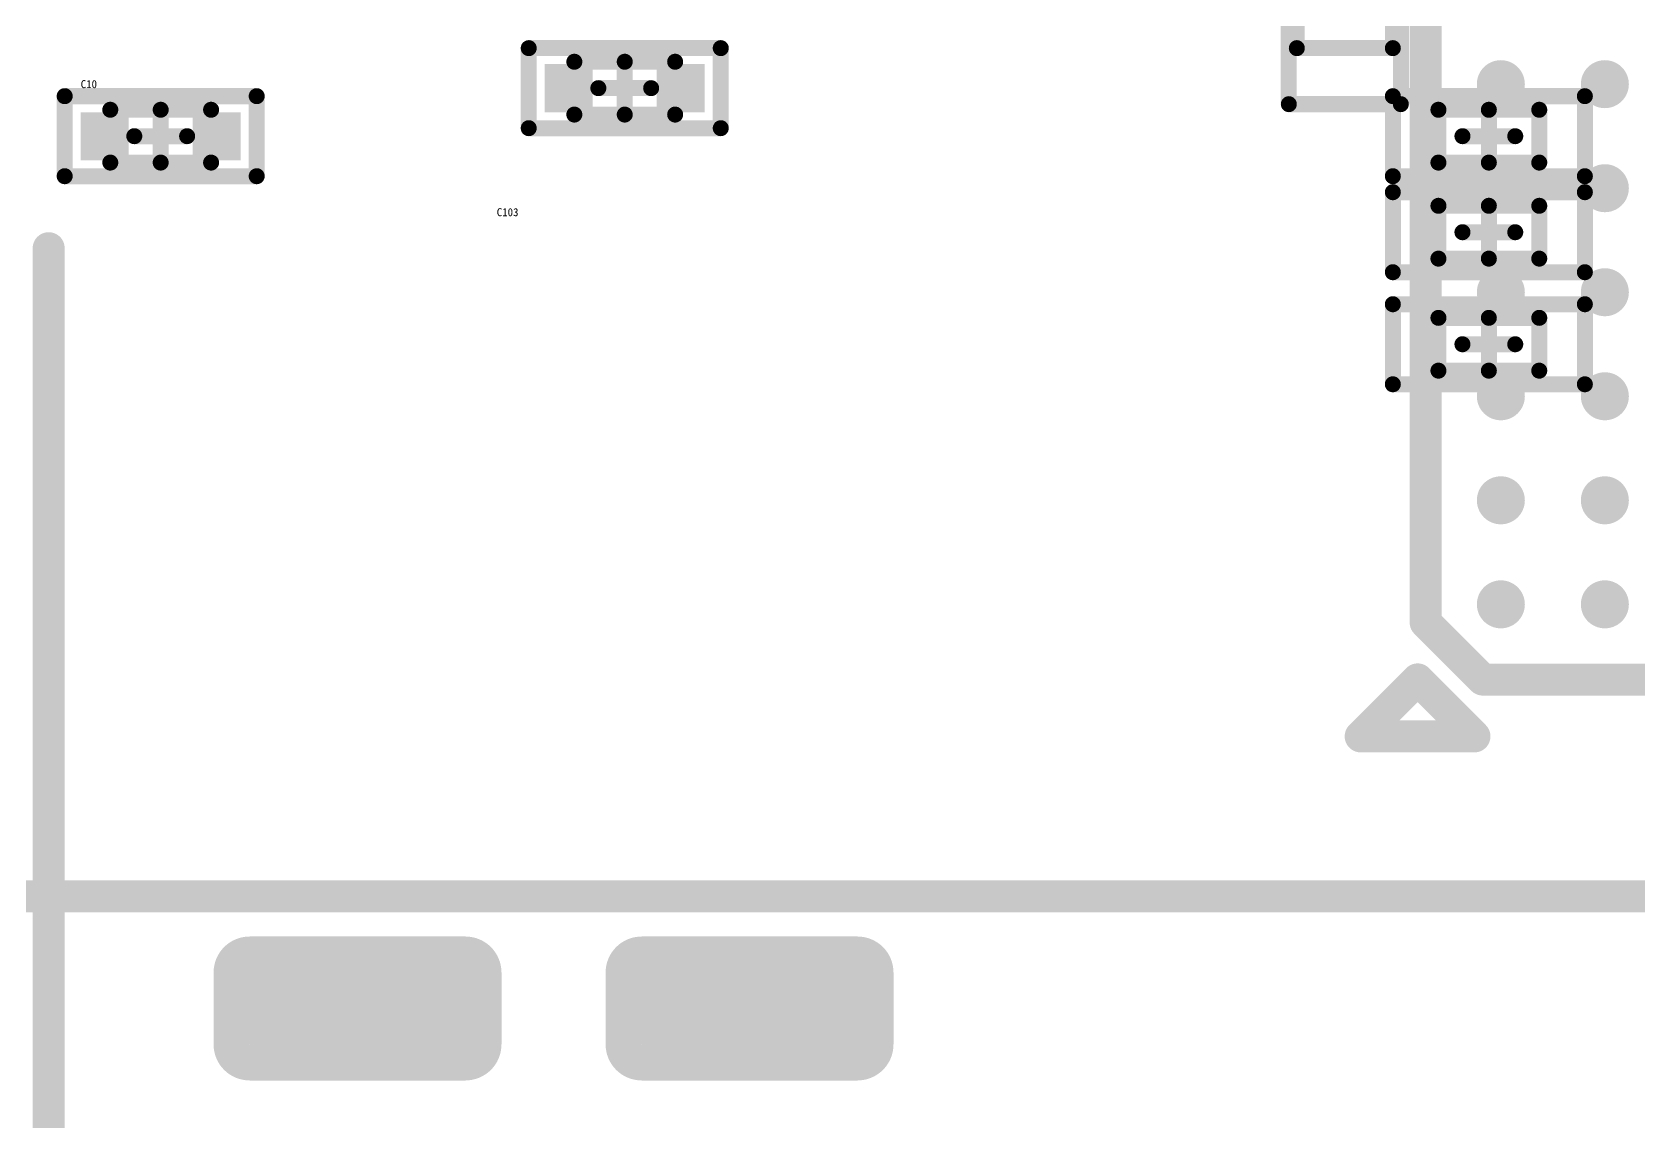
# Model space of a CAD drawing. Header units: millimetres. Extents: x 4 to 123, y 21 to 97.
# Drawn here: x 55.3 to 65.34, y 44.64 to 51.45 of the extents above; entities that cross this region are included whole.
import ezdxf

# ---------------------------------------------------------------- set-up
doc = ezdxf.new("R2010")
doc.units = ezdxf.units.MM
for name, color, linetype in [('Mechanical13', 56, 'Continuous'), ('Mechanical15', 56, 'Continuous'), ('MultiLayer', 9, 'Continuous'), ('TopLayer', 1, 'Continuous'), ('TopOverlay', 2, 'Continuous'), ('TopPaste', 8, 'Continuous')]:
    doc.layers.add(name, color=color, linetype=linetype)

msp = doc.modelspace()

# ---------------------------------------------------------------- linework, layer by layer
at = {"layer": 'Mechanical13', "const_width": 0.1}
for points in [[(63.2, 51.35), (63.2, 52.45)], [(63.8, 51.35), (63.8, 52.45)], [(58.685, 51.265), (59.315, 51.265)], [(58.685, 50.935), (58.685, 51.265)], [(59.315, 50.935), (59.315, 51.265)], [(63.2, 51.35), (63.8, 51.35)], [(55.785, 50.965), (56.415, 50.965)], [(55.785, 50.635), (55.785, 50.965)], [(56.415, 50.635), (56.415, 50.965)], [(64.085, 50.635), (64.085, 50.965)], [(64.085, 50.965), (64.715, 50.965)], [(64.715, 50.635), (64.715, 50.965)], [(58.685, 50.935), (59.315, 50.935)], [(55.785, 50.635), (56.415, 50.635)], [(64.085, 50.635), (64.715, 50.635)], [(64.085, 50.035), (64.085, 50.365)], [(64.085, 50.365), (64.715, 50.365)], [(64.715, 50.035), (64.715, 50.365)], [(64.085, 50.035), (64.715, 50.035)], [(64.085, 49.665), (64.715, 49.665)], [(64.085, 49.335), (64.085, 49.665)], [(64.715, 49.335), (64.715, 49.665)], [(64.085, 49.335), (64.715, 49.335)]]:
    msp.add_lwpolyline(points, dxfattribs=at)
at = {"layer": 'Mechanical13', "const_width": 0.05}
for points in [[(58.66, 51.265, 1), (58.71, 51.265, 1)], [(58.66, 51.265, 1), (58.71, 51.265, 1)], [(59.29, 51.265, 1), (59.34, 51.265, 1)], [(59.29, 51.265, 1), (59.34, 51.265, 1)], [(63.175, 51.35, 1), (63.225, 51.35, 1)], [(63.175, 51.35, 1), (63.225, 51.35, 1)], [(63.775, 51.35, 1), (63.825, 51.35, 1)], [(63.775, 51.35, 1), (63.825, 51.35, 1)], [(55.76, 50.965, 1), (55.81, 50.965, 1)], [(55.76, 50.965, 1), (55.81, 50.965, 1)], [(56.39, 50.965, 1), (56.44, 50.965, 1)], [(56.39, 50.965, 1), (56.44, 50.965, 1)], [(64.06, 50.965, 1), (64.11, 50.965, 1)], [(64.06, 50.965, 1), (64.11, 50.965, 1)], [(64.69, 50.965, 1), (64.74, 50.965, 1)], [(64.69, 50.965, 1), (64.74, 50.965, 1)], [(58.66, 50.935, 1), (58.71, 50.935, 1)], [(58.66, 50.935, 1), (58.71, 50.935, 1)], [(59.29, 50.935, 1), (59.34, 50.935, 1)], [(59.29, 50.935, 1), (59.34, 50.935, 1)], [(55.76, 50.635, 1), (55.81, 50.635, 1)], [(55.76, 50.635, 1), (55.81, 50.635, 1)], [(56.39, 50.635, 1), (56.44, 50.635, 1)], [(56.39, 50.635, 1), (56.44, 50.635, 1)], [(64.06, 50.635, 1), (64.11, 50.635, 1)], [(64.06, 50.635, 1), (64.11, 50.635, 1)], [(64.69, 50.635, 1), (64.74, 50.635, 1)], [(64.69, 50.635, 1), (64.74, 50.635, 1)], [(64.06, 50.365, 1), (64.11, 50.365, 1)], [(64.06, 50.365, 1), (64.11, 50.365, 1)], [(64.69, 50.365, 1), (64.74, 50.365, 1)], [(64.69, 50.365, 1), (64.74, 50.365, 1)], [(64.06, 50.035, 1), (64.11, 50.035, 1)], [(64.06, 50.035, 1), (64.11, 50.035, 1)], [(64.69, 50.035, 1), (64.74, 50.035, 1)], [(64.69, 50.035, 1), (64.74, 50.035, 1)], [(64.06, 49.665, 1), (64.11, 49.665, 1)], [(64.06, 49.665, 1), (64.11, 49.665, 1)], [(64.69, 49.665, 1), (64.74, 49.665, 1)], [(64.69, 49.665, 1), (64.74, 49.665, 1)], [(64.06, 49.335, 1), (64.11, 49.335, 1)], [(64.06, 49.335, 1), (64.11, 49.335, 1)], [(64.69, 49.335, 1), (64.74, 49.335, 1)], [(64.69, 49.335, 1), (64.74, 49.335, 1)]]:
    msp.add_lwpolyline(points, format="xyb", close=True, dxfattribs=at)
at = {"layer": 'Mechanical15'}
for points, const_width in [([(63.15, 51), (63.15, 52.8)], 0.1), ([(63.85, 51), (63.85, 52.8)], 0.1), ([(58.4, 51.35), (59.6, 51.35)], 0.1), ([(58.4, 50.85), (58.4, 51.35)], 0.1), ([(59, 50.935), (59, 51.265)], 0.1), ([(59.6, 50.85), (59.6, 51.35)], 0.1), ([(58.835, 51.1), (59.165, 51.1)], 0.1), ([(55.5, 51.05), (56.7, 51.05)], 0.1), ([(55.5, 50.55), (55.5, 51.05)], 0.1), ([(56.1, 50.635), (56.1, 50.965)], 0.1), ([(56.7, 50.55), (56.7, 51.05)], 0.1), ([(63.15, 51), (63.85, 51)], 0.1), ([(63.8, 50.55), (63.8, 51.05)], 0.1), ([(63.8, 51.05), (65, 51.05)], 0.1), ([(64.4, 50.635), (64.4, 50.965)], 0.1), ([(65, 50.55), (65, 51.05)], 0.1), ([(55.935, 50.8), (56.265, 50.8)], 0.1), ([(58.4, 50.85), (59.6, 50.85)], 0.1), ([(64.235, 50.8), (64.565, 50.8)], 0.1), ([(55.5, 50.55), (56.7, 50.55)], 0.1), ([(63.8, 50.55), (65, 50.55)], 0.1), ([(63.8, 49.95), (63.8, 50.45)], 0.1), ([(63.8, 50.45), (65, 50.45)], 0.1), ([(64.4, 50.035), (64.4, 50.365)], 0.1), ([(65, 49.95), (65, 50.45)], 0.1), ([(64.235, 50.2), (64.565, 50.2)], 0.1), ([(63.8, 49.95), (65, 49.95)], 0.1), ([(63.8, 49.75), (65, 49.75)], 0.1), ([(63.8, 49.25), (63.8, 49.75)], 0.1), ([(64.4, 49.335), (64.4, 49.665)], 0.1), ([(65, 49.25), (65, 49.75)], 0.1), ([(64.235, 49.5), (64.565, 49.5)], 0.1), ([(63.8, 49.25), (65, 49.25)], 0.1), ([(54.78, 46.05), (69.78, 46.05)], 0.2)]:
    msp.add_lwpolyline(points, dxfattribs=dict(at, const_width=const_width))
at = {"layer": 'Mechanical15', "const_width": 0.05}
for points in [[(58.375, 51.35, 1), (58.425, 51.35, 1)], [(58.375, 51.35, 1), (58.425, 51.35, 1)], [(58.975, 51.265, 1), (59.025, 51.265, 1)], [(59.575, 51.35, 1), (59.625, 51.35, 1)], [(59.575, 51.35, 1), (59.625, 51.35, 1)], [(58.81, 51.1, 1), (58.86, 51.1, 1)], [(59.14, 51.1, 1), (59.19, 51.1, 1)], [(55.475, 51.05, 1), (55.525, 51.05, 1)], [(55.475, 51.05, 1), (55.525, 51.05, 1)], [(56.075, 50.965, 1), (56.125, 50.965, 1)], [(56.675, 51.05, 1), (56.725, 51.05, 1)], [(56.675, 51.05, 1), (56.725, 51.05, 1)], [(63.125, 51, 1), (63.175, 51, 1)], [(63.125, 51, 1), (63.175, 51, 1)], [(63.775, 51.05, 1), (63.825, 51.05, 1)], [(63.775, 51.05, 1), (63.825, 51.05, 1)], [(63.825, 51, 1), (63.875, 51, 1)], [(63.825, 51, 1), (63.875, 51, 1)], [(64.375, 50.965, 1), (64.425, 50.965, 1)], [(64.975, 51.05, 1), (65.025, 51.05, 1)], [(64.975, 51.05, 1), (65.025, 51.05, 1)], [(58.975, 50.935, 1), (59.025, 50.935, 1)], [(55.91, 50.8, 1), (55.96, 50.8, 1)], [(56.24, 50.8, 1), (56.29, 50.8, 1)], [(58.375, 50.85, 1), (58.425, 50.85, 1)], [(58.375, 50.85, 1), (58.425, 50.85, 1)], [(59.575, 50.85, 1), (59.625, 50.85, 1)], [(59.575, 50.85, 1), (59.625, 50.85, 1)], [(64.21, 50.8, 1), (64.26, 50.8, 1)], [(64.54, 50.8, 1), (64.59, 50.8, 1)], [(56.075, 50.635, 1), (56.125, 50.635, 1)], [(64.375, 50.635, 1), (64.425, 50.635, 1)], [(55.475, 50.55, 1), (55.525, 50.55, 1)], [(55.475, 50.55, 1), (55.525, 50.55, 1)], [(56.675, 50.55, 1), (56.725, 50.55, 1)], [(56.675, 50.55, 1), (56.725, 50.55, 1)], [(63.775, 50.55, 1), (63.825, 50.55, 1)], [(63.775, 50.55, 1), (63.825, 50.55, 1)], [(64.975, 50.55, 1), (65.025, 50.55, 1)], [(64.975, 50.55, 1), (65.025, 50.55, 1)], [(63.775, 50.45, 1), (63.825, 50.45, 1)], [(63.775, 50.45, 1), (63.825, 50.45, 1)], [(64.375, 50.365, 1), (64.425, 50.365, 1)], [(64.975, 50.45, 1), (65.025, 50.45, 1)], [(64.975, 50.45, 1), (65.025, 50.45, 1)], [(64.21, 50.2, 1), (64.26, 50.2, 1)], [(64.54, 50.2, 1), (64.59, 50.2, 1)], [(64.375, 50.035, 1), (64.425, 50.035, 1)], [(63.775, 49.95, 1), (63.825, 49.95, 1)], [(63.775, 49.95, 1), (63.825, 49.95, 1)], [(64.975, 49.95, 1), (65.025, 49.95, 1)], [(64.975, 49.95, 1), (65.025, 49.95, 1)], [(63.775, 49.75, 1), (63.825, 49.75, 1)], [(63.775, 49.75, 1), (63.825, 49.75, 1)], [(64.375, 49.665, 1), (64.425, 49.665, 1)], [(64.975, 49.75, 1), (65.025, 49.75, 1)], [(64.975, 49.75, 1), (65.025, 49.75, 1)], [(64.21, 49.5, 1), (64.26, 49.5, 1)], [(64.54, 49.5, 1), (64.59, 49.5, 1)], [(64.375, 49.335, 1), (64.425, 49.335, 1)], [(63.775, 49.25, 1), (63.825, 49.25, 1)], [(63.775, 49.25, 1), (63.825, 49.25, 1)], [(64.975, 49.25, 1), (65.025, 49.25, 1)], [(64.975, 49.25, 1), (65.025, 49.25, 1)]]:
    msp.add_lwpolyline(points, format="xyb", close=True, dxfattribs=at)
at = {"layer": 'MultiLayer', "const_width": 0.225}
for points in [[(56.543, 45.575, 1), (56.767, 45.575, 1)], [(57.893, 45.575, 1), (58.117, 45.575, 1)], [(58.993, 45.575, 1), (59.217, 45.575, 1)], [(60.343, 45.575, 1), (60.567, 45.575, 1)], [(56.543, 45.125, 1), (56.767, 45.125, 1)], [(57.893, 45.125, 1), (58.117, 45.125, 1)], [(58.993, 45.125, 1), (59.217, 45.125, 1)], [(60.343, 45.125, 1), (60.567, 45.125, 1)]]:
    msp.add_lwpolyline(points, format="xyb", close=True, dxfattribs=at)
at = {"layer": 'MultiLayer'}
for points in [[(58.005, 44.9), (58.005, 45.8), (56.655, 44.9), (56.655, 45.8)], [(60.455, 44.9), (60.455, 45.8), (59.105, 44.9), (59.105, 45.8)], [(58.23, 45.125), (58.23, 45.575), (56.43, 45.125), (56.43, 45.575)], [(60.68, 45.125), (60.68, 45.575), (58.88, 45.125), (58.88, 45.575)]]:
    msp.add_solid(points, dxfattribs=at)
at = {"layer": 'TopLayer'}
for points, const_width in [([(64.4, 51.125, 1), (64.55, 51.125, 1)], 0.15), ([(65.05, 51.125, 1), (65.2, 51.125, 1)], 0.15), ([(64.4, 50.475, 1), (64.55, 50.475, 1)], 0.15), ([(65.05, 50.475, 1), (65.2, 50.475, 1)], 0.15), ([(64.4, 49.825, 1), (64.55, 49.825, 1)], 0.15), ([(65.05, 49.825, 1), (65.2, 49.825, 1)], 0.15), ([(64.4, 49.175, 1), (64.55, 49.175, 1)], 0.15), ([(65.05, 49.175, 1), (65.2, 49.175, 1)], 0.15), ([(64.4, 48.525, 1), (64.55, 48.525, 1)], 0.15), ([(65.05, 48.525, 1), (65.2, 48.525, 1)], 0.15), ([(64.4, 47.875, 1), (64.55, 47.875, 1)], 0.15), ([(65.05, 47.875, 1), (65.2, 47.875, 1)], 0.15), ([(56.543, 45.575, 1), (56.767, 45.575, 1)], 0.225), ([(57.893, 45.575, 1), (58.117, 45.575, 1)], 0.225), ([(58.993, 45.575, 1), (59.217, 45.575, 1)], 0.225), ([(60.343, 45.575, 1), (60.567, 45.575, 1)], 0.225), ([(56.543, 45.125, 1), (56.767, 45.125, 1)], 0.225), ([(57.893, 45.125, 1), (58.117, 45.125, 1)], 0.225), ([(58.993, 45.125, 1), (59.217, 45.125, 1)], 0.225), ([(60.343, 45.125, 1), (60.567, 45.125, 1)], 0.225)]:
    msp.add_lwpolyline(points, format="xyb", close=True, dxfattribs=dict(at, const_width=const_width))
for points in [[(58.8, 50.95), (58.8, 51.25), (58.5, 50.95), (58.5, 51.25)], [(59.5, 50.95), (59.5, 51.25), (59.2, 50.95), (59.2, 51.25)], [(55.6, 50.95), (55.6, 50.65), (55.9, 50.95), (55.9, 50.65)], [(56.3, 50.95), (56.3, 50.65), (56.6, 50.95), (56.6, 50.65)], [(58.005, 44.9), (58.005, 45.8), (56.655, 44.9), (56.655, 45.8)], [(60.455, 44.9), (60.455, 45.8), (59.105, 44.9), (59.105, 45.8)], [(58.23, 45.125), (58.23, 45.575), (56.43, 45.125), (56.43, 45.575)], [(60.68, 45.125), (60.68, 45.575), (58.88, 45.125), (58.88, 45.575)]]:
    msp.add_solid(points, dxfattribs=at)
at = {"layer": 'TopOverlay', "const_width": 0.2}
for points in [[(64.005, 47.762), (64.005, 59.405)], [(55.4, 33.4), (55.4, 50.1)], [(64.005, 47.762), (64.362, 47.405)], [(63.599, 47.05), (63.955, 47.406)], [(63.955, 47.406), (64.31, 47.05)], [(64.362, 47.405), (76.005, 47.405)], [(63.599, 47.05), (64.31, 47.05)]]:
    msp.add_lwpolyline(points, dxfattribs=at)
at = {"layer": 'TopOverlay', "const_width": 0.1}
for points in [[(55.35, 50.1, 1), (55.45, 50.1, 1)], [(63.955, 47.762, 1), (64.055, 47.762, 1)], [(63.955, 47.762, 1), (64.055, 47.762, 1)], [(63.905, 47.406, 1), (64.005, 47.406, 1)], [(63.905, 47.406, 1), (64.005, 47.406, 1)], [(64.312, 47.405, 1), (64.412, 47.405, 1)], [(64.312, 47.405, 1), (64.412, 47.405, 1)], [(63.549, 47.05, 1), (63.649, 47.05, 1)], [(63.549, 47.05, 1), (63.649, 47.05, 1)], [(64.26, 47.05, 1), (64.36, 47.05, 1)], [(64.26, 47.05, 1), (64.36, 47.05, 1)]]:
    msp.add_lwpolyline(points, format="xyb", close=True, dxfattribs=at)
at = {"layer": 'TopPaste', "const_width": 0.15}
for points in [[(64.4, 51.125, 1), (64.55, 51.125, 1)], [(65.05, 51.125, 1), (65.2, 51.125, 1)], [(64.4, 50.475, 1), (64.55, 50.475, 1)], [(65.05, 50.475, 1), (65.2, 50.475, 1)], [(64.4, 49.825, 1), (64.55, 49.825, 1)], [(65.05, 49.825, 1), (65.2, 49.825, 1)], [(64.4, 49.175, 1), (64.55, 49.175, 1)], [(65.05, 49.175, 1), (65.2, 49.175, 1)], [(64.4, 48.525, 1), (64.55, 48.525, 1)], [(65.05, 48.525, 1), (65.2, 48.525, 1)], [(64.4, 47.875, 1), (64.55, 47.875, 1)], [(65.05, 47.875, 1), (65.2, 47.875, 1)]]:
    msp.add_lwpolyline(points, format="xyb", close=True, dxfattribs=at)
at = {"layer": 'TopPaste'}
for points in [[(58.8, 50.95), (58.8, 51.25), (58.5, 50.95), (58.5, 51.25)], [(59.5, 50.95), (59.5, 51.25), (59.2, 50.95), (59.2, 51.25)], [(55.6, 50.95), (55.6, 50.65), (55.9, 50.95), (55.9, 50.65)], [(56.3, 50.95), (56.3, 50.65), (56.6, 50.95), (56.6, 50.65)]]:
    msp.add_solid(points, dxfattribs=at)

# ---------------------------------------------------------------- texts
at = {"layer": 'TopOverlay'}
for s, p in [('C10', (55.6, 51.1)), ('C103', (58.2, 50.3))]:
    msp.add_text(s, height=0.05, dxfattribs=at).set_placement(p)

doc.saveas('drawing.dxf')
